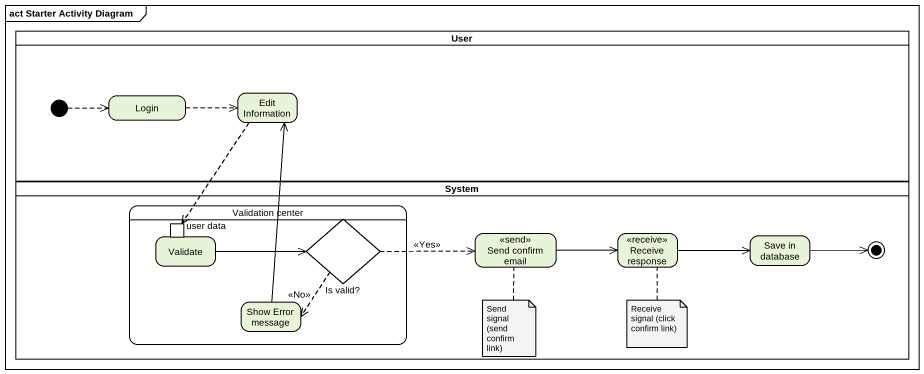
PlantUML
@startuml
mainframe act Starter Activity Diagram
hide empty description
state User <<partition>> {
  state Login
  state "Edit Information" as Edit_Information
  [*] -right[dashed]-> Login
}
state System <<partition>> {
  state "Validation center" as Validation_center {
    state "Is valid?" as Is_valid <<choice>>
    state Validate {
      state "user data" as user_data <<inputPin>>
    }
    state "Show Error message" as Show_Error_message
  }
  state "Send confirm email" as Send_confirm_email <<send>>
  state "Receive response" as Receive_response <<receive>>
  state "Save in database" as Save_in_database
  Save_in_database -right-> [*]
}
Login -right[dashed]-> Edit_Information
Edit_Information -[dashed]-> user_data
Is_valid -right[dashed]-> Send_confirm_email : <<Yes>>
Is_valid -[dashed]-> Show_Error_message : <<No>>
Send_confirm_email -right-> Receive_response
Receive_response -right-> Save_in_database
Validate -right-> Is_valid
Show_Error_message -up-> Edit_Information
note bottom of Send_confirm_email : Send signal (send confirm link)
note bottom of Receive_response : Receive signal (click confirm link)
@enduml
